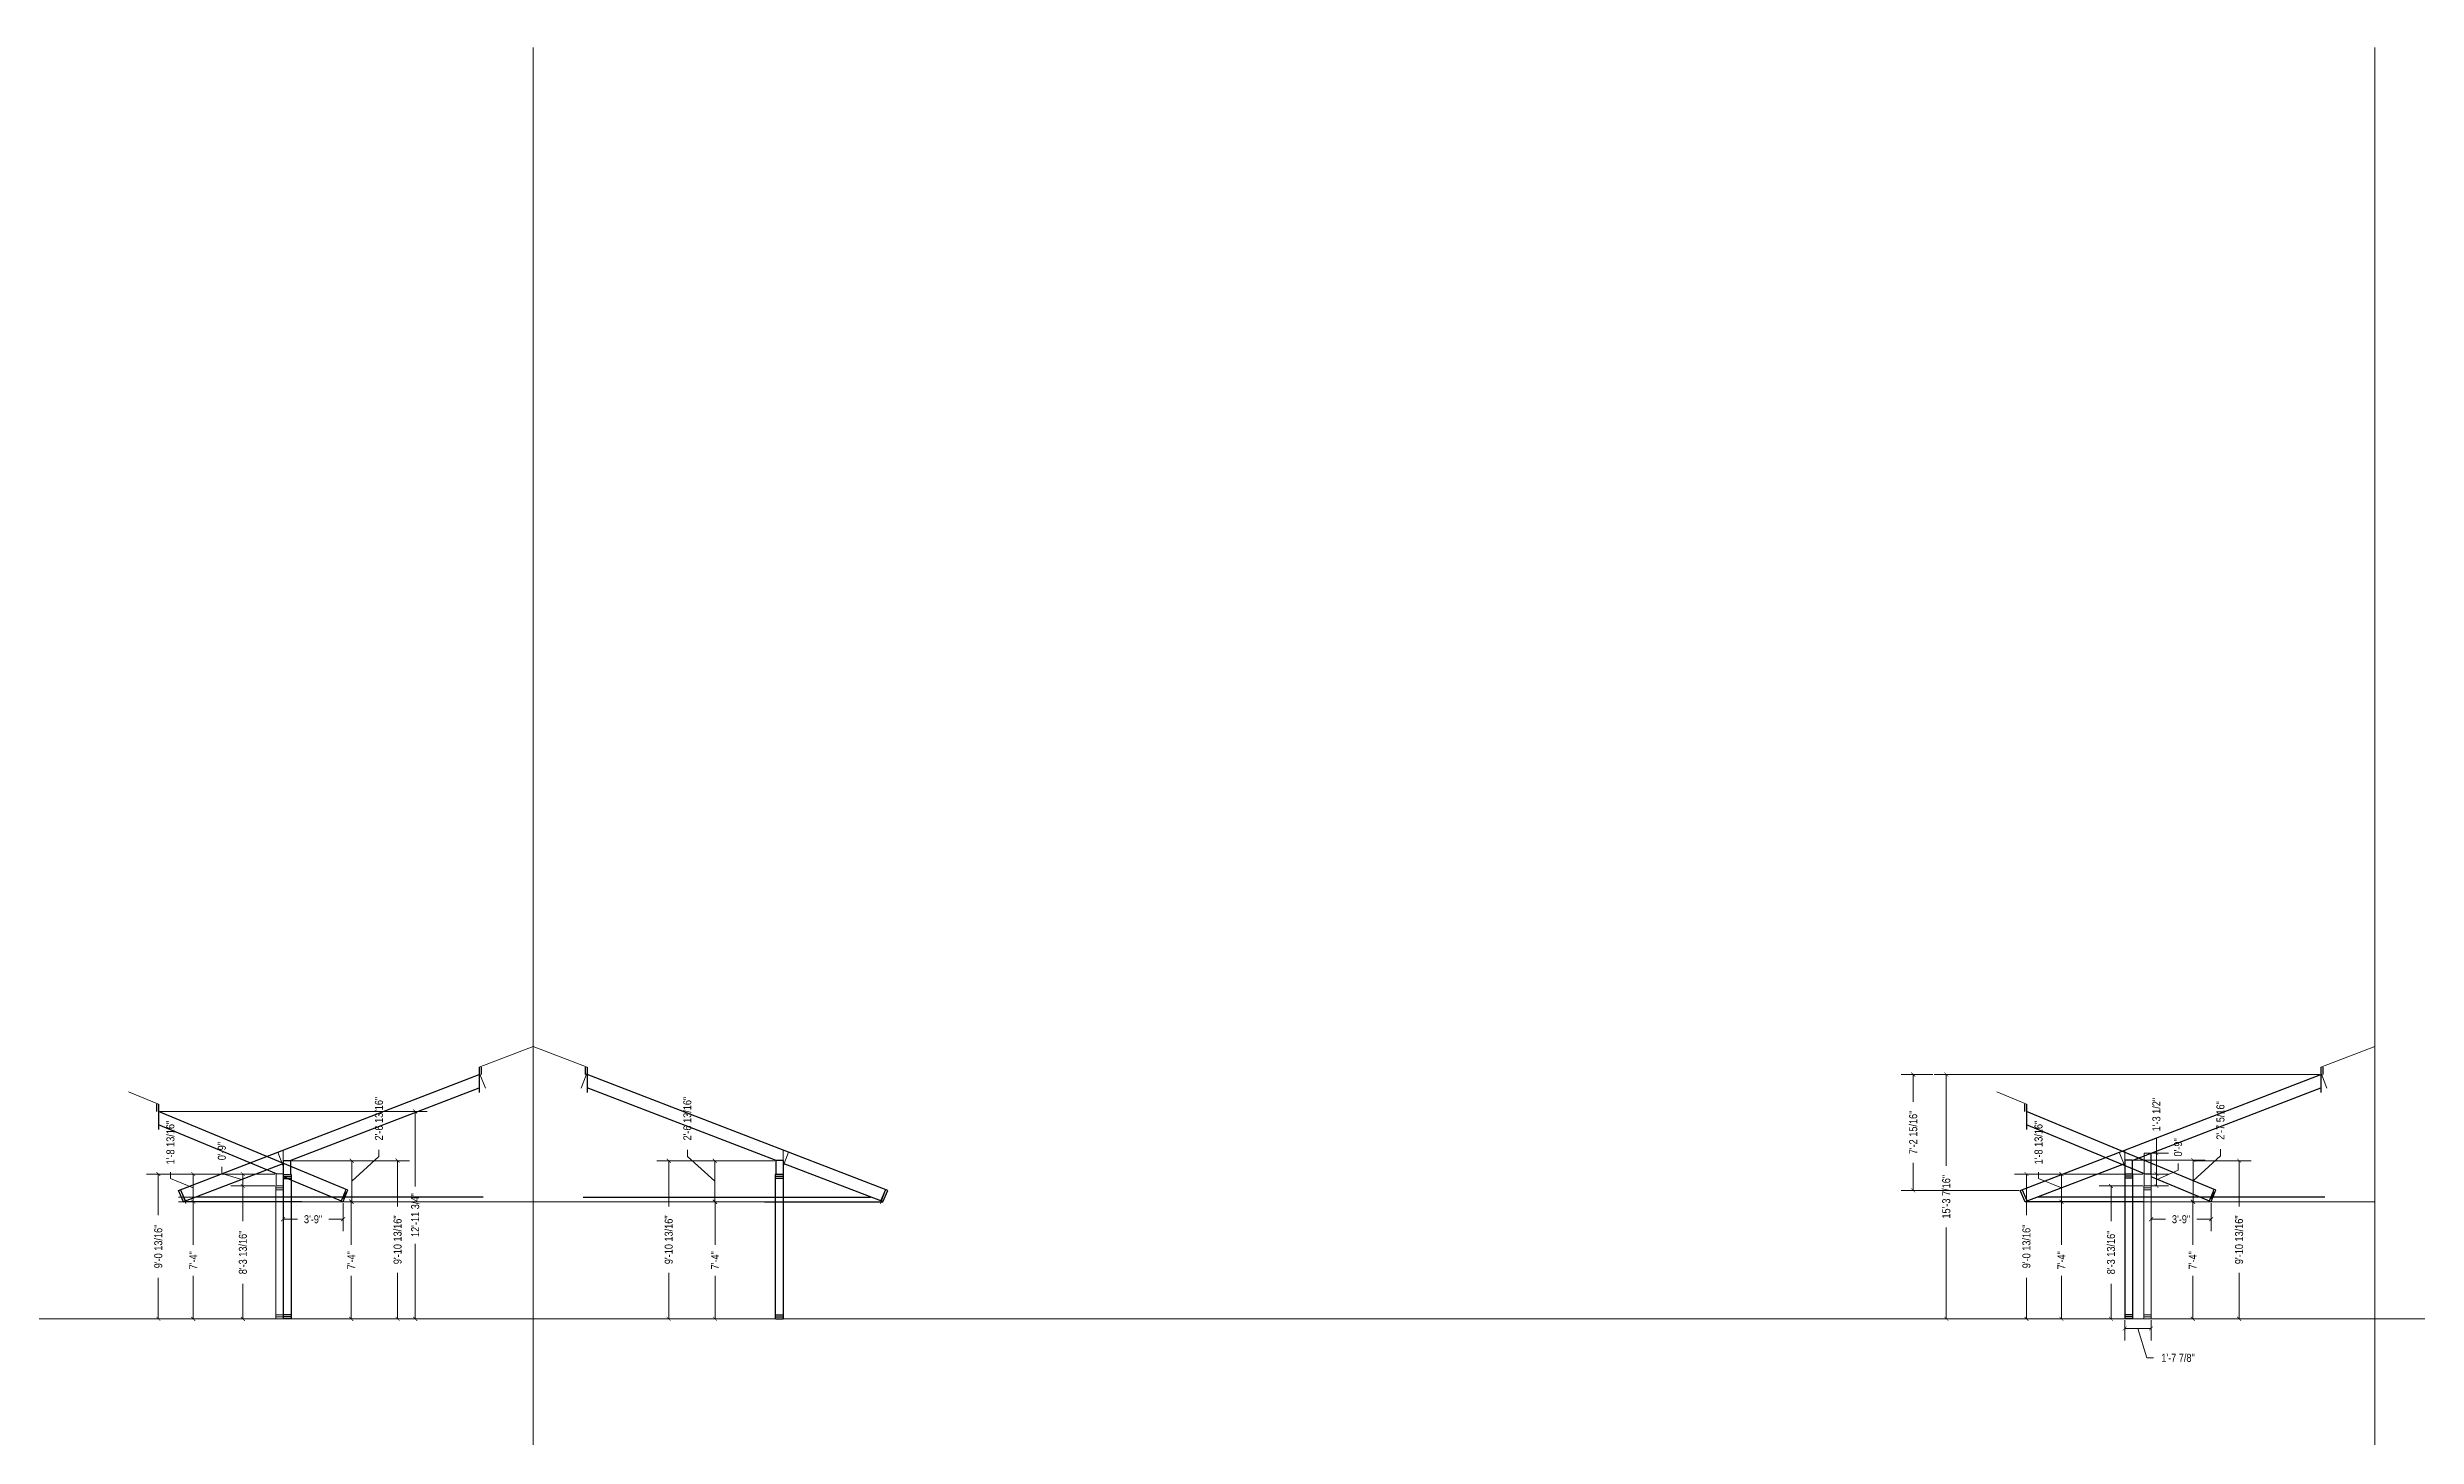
# Model space of a CAD drawing. Header units: inches. Extents: x 20403 to 33128, y 11552 to 20076.
# Drawn here: x 29984 to 31763, y 17936 to 18980 of the extents above; entities that cross this region are included whole.
import ezdxf

# ---------------------------------------------------------------- set-up
doc = ezdxf.new("R2010")
doc.units = ezdxf.units.IN
doc.header["$MEASUREMENT"] = 0
doc.layers.get('0').update_dxf_attribs({"color": 8, "lineweight": 9})
doc.layers.add('DIMENSIONS', color=7, linetype='Continuous')
doc.layers.add('DIMENSIONS @ 1', color=7, linetype='Continuous')
for name, color, linetype, lineweight in [('SKYLIGHT', 4, 'Continuous', 20), ('WALL FRAMING', 7, 'Continuous', 30), ('WALL FRAMING @ 1', 7, 'Continuous', 30)]:
    doc.layers.add(name, color=color, linetype=linetype, lineweight=lineweight)
doc.styles.add('ARCHENTLTD', font='technical.ttf', dxfattribs={"height": 6})
doc.dimstyles.new('ARCHENTLTD', dxfattribs={"dimscale": 0.05, "dimtxt": 6, "dimasz": 3, "dimexe": 9, "dimexo": 1, "dimgap": 2.5, "dimtad": 0, "dimdec": 4, "dimzin": 1, "dimdsep": 46, "dimlunit": 4, "dimtxsty": 'ARCHENTLTD', "dimblk": 'ARCHTICK', "dimcen": 6, "dimclrd": 256, "dimclre": 256, "dimclrt": 256, "dimazin": 0, "dimtfac": 1, "dimtdec": 4, "dimtofl": 0, "dimtmove": 1, "dimatfit": 3, "dimldrblk": 'ARCHTICK', "dimfxl": 1, "dimfrac": 2, "dimtolj": 1, "dimtzin": 0, "dimlwd": 9, "dimlwe": 9, "dimarcsym": 0})

# ---------------------------------------------------------------- blocks, each defined once
blk = doc.blocks.new('_ArchTick')
at = {"color": 0, "linetype": 'ByBlock', "const_width": 0.15}
blk.add_lwpolyline([(-0.5, -0.5), (0.5, 0.5)], dxfattribs=at)
blk = doc.blocks.new('*D282')
at = {"layer": 'DIMENSIONS', "lineweight": 9}
for p, q in [((30232.7, 18146.7), (30232.7, 18151.7)), ((30167.3, 18143.5), (30221.2, 18143.5)), ((30212.2, 18128.1), (30232.7, 18146.7)), ((30212.2, 18143.5), (30212.2, 18112.7)), ((30181.5, 18112.7), (30221.2, 18112.7))]:
    blk.add_line(p, q, dxfattribs=at)
at = {"layer": 'DIMENSIONS', "lineweight": 9, "xscale": 3, "yscale": 3, "zscale": 3}
for p, rotation in [((30212.2, 18143.5), 90), ((30212.2, 18112.7), 270)]:
    blk.add_blockref('_ArchTick', p, dxfattribs=dict(at, rotation=rotation))
at = {"layer": 'DIMENSIONS', "lineweight": 9, "insert": (30232.7, 18175.1), "char_height": 6, "attachment_point": 5, "rotation": 90, "style": 'ARCHENTLTD'}
blk.add_mtext('\\A1;2\'-6 13/16"', dxfattribs=at)
blk = doc.blocks.new('*D283')
at = {"layer": 'DIMENSIONS', "lineweight": 9}
for p, q in [((30212.9, 18143.5), (30255.7, 18143.5)), ((30246.7, 18143.5), (30246.7, 18109)), ((30246.7, 18024.7), (30246.7, 18059.2)), ((30212.9, 18024.7), (30255.7, 18024.7))]:
    blk.add_line(p, q, dxfattribs=at)
at = {"layer": 'DIMENSIONS', "lineweight": 9, "xscale": 3, "yscale": 3, "zscale": 3}
for p, rotation in [((30246.7, 18143.5), 90), ((30246.7, 18024.7), 270)]:
    blk.add_blockref('_ArchTick', p, dxfattribs=dict(at, rotation=rotation))
at = {"layer": 'DIMENSIONS', "lineweight": 9, "insert": (30246.7, 18084.1), "char_height": 6, "attachment_point": 5, "rotation": 90, "style": 'ARCHENTLTD'}
blk.add_mtext('\\A1;9\'-10 13/16"', dxfattribs=at)
blk = doc.blocks.new('*D284')
at = {"layer": 'DIMENSIONS', "lineweight": 9}
for p, q in [((30210.9, 18112.7), (30202.9, 18112.7)), ((30211.9, 18112.7), (30211.9, 18080.3)), ((30211.9, 18024.7), (30211.9, 18057.1)), ((30181.8, 18024.7), (30220.9, 18024.7))]:
    blk.add_line(p, q, dxfattribs=at)
at = {"layer": 'DIMENSIONS', "lineweight": 9, "xscale": 3, "yscale": 3, "zscale": 3}
for p, rotation in [((30211.9, 18112.7), 90), ((30211.9, 18024.7), 270)]:
    blk.add_blockref('_ArchTick', p, dxfattribs=dict(at, rotation=rotation))
at = {"layer": 'DIMENSIONS', "lineweight": 9, "insert": (30211.9, 18068.7), "char_height": 6, "attachment_point": 5, "rotation": 90, "style": 'ARCHENTLTD'}
blk.add_mtext('\\A1;7\'-4"', dxfattribs=at)
blk = doc.blocks.new('*D285')
at = {"layer": 'DIMENSIONS', "lineweight": 9}
for p, q in [((30464.3, 18146.7), (30464.3, 18151.7)), ((30484.8, 18128.1), (30464.3, 18146.7)), ((30529.7, 18143.5), (30475.8, 18143.5)), ((30484.8, 18143.5), (30484.8, 18112.7)), ((30515.5, 18112.7), (30475.8, 18112.7))]:
    blk.add_line(p, q, dxfattribs=at)
at = {"layer": 'DIMENSIONS', "lineweight": 9, "xscale": 3, "yscale": 3, "zscale": 3}
for p, rotation in [((30484.8, 18143.5), 90), ((30484.8, 18112.7), 270)]:
    blk.add_blockref('_ArchTick', p, dxfattribs=dict(at, rotation=rotation))
at = {"layer": 'DIMENSIONS', "lineweight": 9, "insert": (30464.3, 18175.1), "char_height": 6, "attachment_point": 5, "rotation": 90, "style": 'ARCHENTLTD'}
blk.add_mtext('\\A1;2\'-6 13/16"', dxfattribs=at)
blk = doc.blocks.new('*D286')
at = {"layer": 'DIMENSIONS', "lineweight": 9}
for p, q in [((30484.1, 18143.5), (30441.3, 18143.5)), ((30450.3, 18143.5), (30450.3, 18109)), ((30450.3, 18024.7), (30450.3, 18059.2)), ((30484.1, 18024.7), (30441.3, 18024.7))]:
    blk.add_line(p, q, dxfattribs=at)
at = {"layer": 'DIMENSIONS', "lineweight": 9, "xscale": 3, "yscale": 3, "zscale": 3}
for p, rotation in [((30450.3, 18143.5), 90), ((30450.3, 18024.7), 270)]:
    blk.add_blockref('_ArchTick', p, dxfattribs=dict(at, rotation=rotation))
at = {"layer": 'DIMENSIONS', "lineweight": 9, "insert": (30450.3, 18084.1), "char_height": 6, "attachment_point": 5, "rotation": 90, "style": 'ARCHENTLTD'}
blk.add_mtext('\\A1;9\'-10 13/16"', dxfattribs=at)
blk = doc.blocks.new('*D287')
at = {"layer": 'DIMENSIONS', "lineweight": 9}
for p, q in [((30484.1, 18112.7), (30476.1, 18112.7)), ((30485.1, 18112.7), (30485.1, 18080.3)), ((30485.1, 18024.7), (30485.1, 18057.1)), ((30515.2, 18024.7), (30476.1, 18024.7))]:
    blk.add_line(p, q, dxfattribs=at)
at = {"layer": 'DIMENSIONS', "lineweight": 9, "xscale": 3, "yscale": 3, "zscale": 3}
for p, rotation in [((30485.1, 18112.7), 90), ((30485.1, 18024.7), 270)]:
    blk.add_blockref('_ArchTick', p, dxfattribs=dict(at, rotation=rotation))
at = {"layer": 'DIMENSIONS', "lineweight": 9, "insert": (30485.1, 18068.7), "char_height": 6, "attachment_point": 5, "rotation": 90, "style": 'ARCHENTLTD'}
blk.add_mtext('\\A1;7\'-4"', dxfattribs=at)
blk = doc.blocks.new('*D288')
at = {"layer": 'DIMENSIONS', "lineweight": 9}
for p, q in [((30076.1, 18130), (30076.1, 18135)), ((30154.6, 18133.5), (30084.2, 18133.5)), ((30093.2, 18133.5), (30093.2, 18112.7)), ((30093.2, 18123.1), (30076.1, 18130)), ((30159.7, 18112.7), (30084.2, 18112.7))]:
    blk.add_line(p, q, dxfattribs=at)
at = {"layer": 'DIMENSIONS', "lineweight": 9, "xscale": 3, "yscale": 3, "zscale": 3}
for p, rotation in [((30093.2, 18133.5), 90), ((30093.2, 18112.7), 270)]:
    blk.add_blockref('_ArchTick', p, dxfattribs=dict(at, rotation=rotation))
at = {"layer": 'DIMENSIONS', "lineweight": 9, "insert": (30076.1, 18157.1), "char_height": 6, "attachment_point": 5, "rotation": 90, "style": 'ARCHENTLTD'}
blk.add_mtext('\\A1;1\'-8 13/16"', dxfattribs=at)
blk = doc.blocks.new('*D289')
at = {"layer": 'DIMENSIONS', "lineweight": 9}
for p, q in [((30068.2, 18180.4), (30268.9, 18180.4)), ((30259.9, 18180.4), (30259.9, 18124.2)), ((30259.9, 18024.7), (30259.9, 18081)), ((30161.7, 18024.7), (30268.9, 18024.7))]:
    blk.add_line(p, q, dxfattribs=at)
at = {"layer": 'DIMENSIONS', "lineweight": 9, "xscale": 3, "yscale": 3, "zscale": 3}
for p, rotation in [((30259.9, 18180.4), 90), ((30259.9, 18024.7), 270)]:
    blk.add_blockref('_ArchTick', p, dxfattribs=dict(at, rotation=rotation))
at = {"layer": 'DIMENSIONS', "lineweight": 9, "insert": (30259.9, 18102.6), "char_height": 6, "attachment_point": 5, "rotation": 90, "style": 'ARCHENTLTD'}
blk.add_mtext('\\A1;12\'-11 3/4"', dxfattribs=at)
blk = doc.blocks.new('*D290')
at = {"layer": 'DIMENSIONS', "lineweight": 9}
for p, q in [((30160.7, 18111.7), (30160.7, 18090.5)), ((30160.7, 18099.5), (30171.4, 18099.5)), ((30205.7, 18099.5), (30195, 18099.5)), ((30205.7, 18111.7), (30205.7, 18090.5))]:
    blk.add_line(p, q, dxfattribs=at)
at = {"layer": 'DIMENSIONS', "lineweight": 9, "xscale": 3, "yscale": 3, "zscale": 3, "rotation": 180}
blk.add_blockref('_ArchTick', (30160.7, 18099.5), dxfattribs=at)
at = {"layer": 'DIMENSIONS', "lineweight": 9, "xscale": 3, "yscale": 3, "zscale": 3}
blk.add_blockref('_ArchTick', (30205.7, 18099.5), dxfattribs=at)
at = {"layer": 'DIMENSIONS', "lineweight": 9, "insert": (30183.2, 18099.5), "char_height": 6, "attachment_point": 5, "style": 'ARCHENTLTD'}
blk.add_mtext('\\A1;3\'-9"', dxfattribs=at)
blk = doc.blocks.new('*D291')
at = {"layer": 'DIMENSIONS', "lineweight": 9}
for p, q in [((30154.6, 18133.5), (30058, 18133.5)), ((30067, 18133.5), (30067, 18102.6)), ((30067, 18024.7), (30067, 18055.6)), ((30180.3, 18024.7), (30058, 18024.7))]:
    blk.add_line(p, q, dxfattribs=at)
at = {"layer": 'DIMENSIONS', "lineweight": 9, "xscale": 3, "yscale": 3, "zscale": 3}
for p, rotation in [((30067, 18133.5), 90), ((30067, 18024.7), 270)]:
    blk.add_blockref('_ArchTick', p, dxfattribs=dict(at, rotation=rotation))
at = {"layer": 'DIMENSIONS', "lineweight": 9, "insert": (30067, 18079.1), "char_height": 6, "attachment_point": 5, "rotation": 90, "style": 'ARCHENTLTD'}
blk.add_mtext('\\A1;9\'-0 13/16"', dxfattribs=at)
blk = doc.blocks.new('*D292')
at = {"layer": 'DIMENSIONS', "lineweight": 9}
for p, q in [((30092.2, 18112.7), (30084.2, 18112.7)), ((30093.2, 18112.7), (30093.2, 18080.3)), ((30093.2, 18024.7), (30093.2, 18057.1)), ((30154.2, 18024.7), (30084.2, 18024.7))]:
    blk.add_line(p, q, dxfattribs=at)
at = {"layer": 'DIMENSIONS', "lineweight": 9, "xscale": 3, "yscale": 3, "zscale": 3}
for p, rotation in [((30093.2, 18112.7), 90), ((30093.2, 18024.7), 270)]:
    blk.add_blockref('_ArchTick', p, dxfattribs=dict(at, rotation=rotation))
at = {"layer": 'DIMENSIONS', "lineweight": 9, "insert": (30093.2, 18068.7), "char_height": 6, "attachment_point": 5, "rotation": 90, "style": 'ARCHENTLTD'}
blk.add_mtext('\\A1;7\'-4"', dxfattribs=at)
blk = doc.blocks.new('*D293')
at = {"layer": 'WALL FRAMING', "lineweight": 9}
for p, q in [((30114.7, 18133.8), (30114.7, 18138.8)), ((30130.5, 18129), (30114.7, 18133.8)), ((30154.6, 18133.5), (30121.5, 18133.5)), ((30130.5, 18133.5), (30130.5, 18124.5)), ((30154.6, 18124.5), (30121.5, 18124.5))]:
    blk.add_line(p, q, dxfattribs=at)
at = {"layer": 'WALL FRAMING', "lineweight": 9, "xscale": 3, "yscale": 3, "zscale": 3}
for p, rotation in [((30130.5, 18133.5), 90), ((30130.5, 18124.5), 270)]:
    blk.add_blockref('_ArchTick', p, dxfattribs=dict(at, rotation=rotation))
at = {"layer": 'WALL FRAMING', "lineweight": 9, "insert": (30114.7, 18150.7), "char_height": 6, "attachment_point": 5, "rotation": 90, "style": 'ARCHENTLTD'}
blk.add_mtext('\\A1;0\'-9"', dxfattribs=at)
blk = doc.blocks.new('*D294')
at = {"layer": 'WALL FRAMING', "lineweight": 9}
for p, q in [((30154.6, 18124.5), (30121.5, 18124.5)), ((30130.5, 18124.5), (30130.5, 18098.1)), ((30130.5, 18024.7), (30130.5, 18051.1)), ((30203, 18024.7), (30121.5, 18024.7))]:
    blk.add_line(p, q, dxfattribs=at)
at = {"layer": 'WALL FRAMING', "lineweight": 9, "xscale": 3, "yscale": 3, "zscale": 3}
for p, rotation in [((30130.5, 18124.5), 90), ((30130.5, 18024.7), 270)]:
    blk.add_blockref('_ArchTick', p, dxfattribs=dict(at, rotation=rotation))
at = {"layer": 'WALL FRAMING', "lineweight": 9, "insert": (30130.5, 18074.6), "char_height": 6, "attachment_point": 5, "rotation": 90, "style": 'ARCHENTLTD'}
blk.add_mtext('\\A1;8\'-3 13/16"', dxfattribs=at)
blk = doc.blocks.new('*D295')
at = {"layer": 'DIMENSIONS', "lineweight": 9}
for p, q in [((31615.6, 18147.2), (31615.6, 18152.2)), ((31550.2, 18144), (31604.1, 18144)), ((31595.1, 18128.4), (31615.6, 18147.2)), ((31595.1, 18144), (31595.1, 18112.7)), ((31564.5, 18112.7), (31604.1, 18112.7))]:
    blk.add_line(p, q, dxfattribs=at)
at = {"layer": 'DIMENSIONS', "lineweight": 9, "xscale": 3, "yscale": 3, "zscale": 3}
for p, rotation in [((31595.1, 18144), 90), ((31595.1, 18112.7), 270)]:
    blk.add_blockref('_ArchTick', p, dxfattribs=dict(at, rotation=rotation))
at = {"layer": 'DIMENSIONS', "lineweight": 9, "insert": (31615.6, 18173.7), "char_height": 6, "attachment_point": 5, "rotation": 90, "style": 'ARCHENTLTD'}
blk.add_mtext('\\A1;2\'-7 5/16"', dxfattribs=at)
blk = doc.blocks.new('*D296')
at = {"layer": 'DIMENSIONS', "lineweight": 9}
for p, q in [((31689.9, 18208.2), (31400.7, 18208.2)), ((31409.7, 18208.2), (31409.7, 18139.6)), ((31409.7, 18024.7), (31409.7, 18093.2)), ((31557, 18024.7), (31400.7, 18024.7))]:
    blk.add_line(p, q, dxfattribs=at)
at = {"layer": 'DIMENSIONS', "lineweight": 9, "xscale": 3, "yscale": 3, "zscale": 3}
for p, rotation in [((31409.7, 18208.2), 90), ((31409.7, 18024.7), 270)]:
    blk.add_blockref('_ArchTick', p, dxfattribs=dict(at, rotation=rotation))
at = {"layer": 'DIMENSIONS', "lineweight": 9, "insert": (31409.7, 18116.4), "char_height": 6, "attachment_point": 5, "rotation": 90, "style": 'ARCHENTLTD'}
blk.add_mtext('\\A1;15\'-3 7/16"', dxfattribs=at)
blk = doc.blocks.new('*D297')
at = {"layer": 'DIMENSIONS', "lineweight": 9}
for p, q in [((31595.8, 18143.5), (31638.6, 18143.5)), ((31629.6, 18143.5), (31629.6, 18109)), ((31629.6, 18024.7), (31629.6, 18059.2)), ((31595.8, 18024.7), (31638.6, 18024.7))]:
    blk.add_line(p, q, dxfattribs=at)
at = {"layer": 'DIMENSIONS', "lineweight": 9, "xscale": 3, "yscale": 3, "zscale": 3}
for p, rotation in [((31629.6, 18143.5), 90), ((31629.6, 18024.7), 270)]:
    blk.add_blockref('_ArchTick', p, dxfattribs=dict(at, rotation=rotation))
at = {"layer": 'DIMENSIONS', "lineweight": 9, "insert": (31629.6, 18084.1), "char_height": 6, "attachment_point": 5, "rotation": 90, "style": 'ARCHENTLTD'}
blk.add_mtext('\\A1;9\'-10 13/16"', dxfattribs=at)
blk = doc.blocks.new('*D298')
at = {"layer": 'DIMENSIONS', "lineweight": 9}
for p, q in [((31593.8, 18112.7), (31585.8, 18112.7)), ((31594.8, 18112.7), (31594.8, 18080.3)), ((31594.8, 18024.7), (31594.8, 18057.1)), ((31564.8, 18024.7), (31603.8, 18024.7))]:
    blk.add_line(p, q, dxfattribs=at)
at = {"layer": 'DIMENSIONS', "lineweight": 9, "xscale": 3, "yscale": 3, "zscale": 3}
for p, rotation in [((31594.8, 18112.7), 90), ((31594.8, 18024.7), 270)]:
    blk.add_blockref('_ArchTick', p, dxfattribs=dict(at, rotation=rotation))
at = {"layer": 'DIMENSIONS', "lineweight": 9, "insert": (31594.8, 18068.7), "char_height": 6, "attachment_point": 5, "rotation": 90, "style": 'ARCHENTLTD'}
blk.add_mtext('\\A1;7\'-4"', dxfattribs=at)
blk = doc.blocks.new('*D299')
at = {"layer": 'DIMENSIONS', "lineweight": 9}
for p, q in [((31399.7, 18208.2), (31375.9, 18208.2)), ((31384.9, 18208.2), (31384.9, 18187.6)), ((31384.9, 18121.2), (31384.9, 18141.8)), ((31464.1, 18121.2), (31375.9, 18121.2))]:
    blk.add_line(p, q, dxfattribs=at)
at = {"layer": 'DIMENSIONS', "lineweight": 9, "xscale": 3, "yscale": 3, "zscale": 3}
for p, rotation in [((31384.9, 18208.2), 90), ((31384.9, 18121.2), 270)]:
    blk.add_blockref('_ArchTick', p, dxfattribs=dict(at, rotation=rotation))
at = {"layer": 'DIMENSIONS', "lineweight": 9, "insert": (31384.9, 18164.7), "char_height": 6, "attachment_point": 5, "rotation": 90, "style": 'ARCHENTLTD'}
blk.add_mtext('\\A1;7\'-2 15/16"', dxfattribs=at)
blk = doc.blocks.new('*D300')
at = {"layer": 'DIMENSIONS', "lineweight": 9}
for p, q in [((31479, 18130), (31479, 18135)), ((31557.4, 18133.5), (31487.1, 18133.5)), ((31496.1, 18133.5), (31496.1, 18112.7)), ((31496.1, 18123.1), (31479, 18130)), ((31562.5, 18112.7), (31487.1, 18112.7))]:
    blk.add_line(p, q, dxfattribs=at)
at = {"layer": 'DIMENSIONS', "lineweight": 9, "xscale": 3, "yscale": 3, "zscale": 3}
for p, rotation in [((31496.1, 18133.5), 90), ((31496.1, 18112.7), 270)]:
    blk.add_blockref('_ArchTick', p, dxfattribs=dict(at, rotation=rotation))
at = {"layer": 'DIMENSIONS', "lineweight": 9, "insert": (31479, 18157.1), "char_height": 6, "attachment_point": 5, "rotation": 90, "style": 'ARCHENTLTD'}
blk.add_mtext('\\A1;1\'-8 13/16"', dxfattribs=at)
blk = doc.blocks.new('*D301')
at = {"layer": 'DIMENSIONS', "lineweight": 9}
for p, q in [((31563.5, 18111.7), (31563.5, 18090.5)), ((31563.5, 18099.5), (31574.3, 18099.5)), ((31608.5, 18099.5), (31597.8, 18099.5)), ((31608.5, 18111.7), (31608.5, 18090.5))]:
    blk.add_line(p, q, dxfattribs=at)
at = {"layer": 'DIMENSIONS', "lineweight": 9, "xscale": 3, "yscale": 3, "zscale": 3, "rotation": 180}
blk.add_blockref('_ArchTick', (31563.5, 18099.5), dxfattribs=at)
at = {"layer": 'DIMENSIONS', "lineweight": 9, "xscale": 3, "yscale": 3, "zscale": 3}
blk.add_blockref('_ArchTick', (31608.5, 18099.5), dxfattribs=at)
at = {"layer": 'DIMENSIONS', "lineweight": 9, "insert": (31586, 18099.5), "char_height": 6, "attachment_point": 5, "style": 'ARCHENTLTD'}
blk.add_mtext('\\A1;3\'-9"', dxfattribs=at)
blk = doc.blocks.new('*D302')
at = {"layer": 'DIMENSIONS', "lineweight": 9}
for p, q in [((31557.4, 18133.5), (31460.9, 18133.5)), ((31469.9, 18133.5), (31469.9, 18102.6)), ((31469.9, 18024.7), (31469.9, 18055.6)), ((31583.2, 18024.7), (31460.9, 18024.7))]:
    blk.add_line(p, q, dxfattribs=at)
at = {"layer": 'DIMENSIONS', "lineweight": 9, "xscale": 3, "yscale": 3, "zscale": 3}
for p, rotation in [((31469.9, 18133.5), 90), ((31469.9, 18024.7), 270)]:
    blk.add_blockref('_ArchTick', p, dxfattribs=dict(at, rotation=rotation))
at = {"layer": 'DIMENSIONS', "lineweight": 9, "insert": (31469.9, 18079.1), "char_height": 6, "attachment_point": 5, "rotation": 90, "style": 'ARCHENTLTD'}
blk.add_mtext('\\A1;9\'-0 13/16"', dxfattribs=at)
blk = doc.blocks.new('*D303')
at = {"layer": 'DIMENSIONS', "lineweight": 9}
for p, q in [((31495.1, 18112.7), (31487.1, 18112.7)), ((31496.1, 18112.7), (31496.1, 18080.3)), ((31496.1, 18024.7), (31496.1, 18057.1)), ((31557, 18024.7), (31487.1, 18024.7))]:
    blk.add_line(p, q, dxfattribs=at)
at = {"layer": 'DIMENSIONS', "lineweight": 9, "xscale": 3, "yscale": 3, "zscale": 3}
for p, rotation in [((31496.1, 18112.7), 90), ((31496.1, 18024.7), 270)]:
    blk.add_blockref('_ArchTick', p, dxfattribs=dict(at, rotation=rotation))
at = {"layer": 'DIMENSIONS', "lineweight": 9, "insert": (31496.1, 18068.7), "char_height": 6, "attachment_point": 5, "rotation": 90, "style": 'ARCHENTLTD'}
blk.add_mtext('\\A1;7\'-4"', dxfattribs=at)
blk = doc.blocks.new('*D304')
at = {"layer": 'WALL FRAMING', "lineweight": 9}
for p, q in [((31559.4, 18133.5), (31576.5, 18133.5)), ((31567.5, 18129), (31583.8, 18136.5)), ((31567.5, 18133.5), (31567.5, 18124.5)), ((31583.8, 18136.5), (31583.8, 18141.5)), ((31559.4, 18124.5), (31576.5, 18124.5))]:
    blk.add_line(p, q, dxfattribs=at)
at = {"layer": 'WALL FRAMING', "lineweight": 9, "xscale": 3, "yscale": 3, "zscale": 3}
for p, rotation in [((31567.5, 18133.5), 90), ((31567.5, 18124.5), 270)]:
    blk.add_blockref('_ArchTick', p, dxfattribs=dict(at, rotation=rotation))
at = {"layer": 'WALL FRAMING', "lineweight": 9, "insert": (31583.8, 18153.5), "char_height": 6, "attachment_point": 5, "rotation": 90, "style": 'ARCHENTLTD'}
blk.add_mtext('\\A1;0\'-9"', dxfattribs=at)
blk = doc.blocks.new('*D305')
at = {"layer": 'WALL FRAMING', "lineweight": 9}
for p, q in [((31557.4, 18124.5), (31524.4, 18124.5)), ((31533.4, 18124.5), (31533.4, 18098.1)), ((31533.4, 18024.7), (31533.4, 18051.1)), ((31605.8, 18024.7), (31524.4, 18024.7))]:
    blk.add_line(p, q, dxfattribs=at)
at = {"layer": 'WALL FRAMING', "lineweight": 9, "xscale": 3, "yscale": 3, "zscale": 3}
for p, rotation in [((31533.4, 18124.5), 90), ((31533.4, 18024.7), 270)]:
    blk.add_blockref('_ArchTick', p, dxfattribs=dict(at, rotation=rotation))
at = {"layer": 'WALL FRAMING', "lineweight": 9, "insert": (31533.4, 18074.6), "char_height": 6, "attachment_point": 5, "rotation": 90, "style": 'ARCHENTLTD'}
blk.add_mtext('\\A1;8\'-3 13/16"', dxfattribs=at)
blk = doc.blocks.new('*D309')
at = {"layer": 'DIMENSIONS', "lineweight": 9}
for p, q in [((31543.7, 18023.7), (31543.7, 18008.5)), ((31563.5, 18023.7), (31563.5, 18008.5)), ((31543.7, 18017.5), (31563.5, 18017.5)), ((31553.6, 18017.5), (31560.2, 17995.4)), ((31560.2, 17995.4), (31565.2, 17995.4))]:
    blk.add_line(p, q, dxfattribs=at)
at = {"layer": 'DIMENSIONS', "lineweight": 9, "xscale": 3, "yscale": 3, "zscale": 3, "rotation": 180}
blk.add_blockref('_ArchTick', (31543.7, 18017.5), dxfattribs=at)
at = {"layer": 'DIMENSIONS', "lineweight": 9, "xscale": 3, "yscale": 3, "zscale": 3}
blk.add_blockref('_ArchTick', (31563.5, 18017.5), dxfattribs=at)
at = {"layer": 'DIMENSIONS', "lineweight": 9, "insert": (31583.7, 17995.4), "char_height": 6, "attachment_point": 5, "style": 'ARCHENTLTD'}
blk.add_mtext('\\A1;1\'-7 7/8"', dxfattribs=at)
blk = doc.blocks.new('*D311')
at = {"layer": 'DIMENSIONS', "lineweight": 9}
for p, q in [((31564.5, 18149.1), (31576.5, 18149.1)), ((31567.5, 18160.9), (31567.5, 18149.1)), ((31567.5, 18133.5), (31567.5, 18149.1)), ((31564.5, 18133.5), (31576.5, 18133.5))]:
    blk.add_line(p, q, dxfattribs=at)
at = {"layer": 'DIMENSIONS', "lineweight": 9, "xscale": 3, "yscale": 3, "zscale": 3}
for p, rotation in [((31567.5, 18149.1), 90), ((31567.5, 18133.5), 270)]:
    blk.add_blockref('_ArchTick', p, dxfattribs=dict(at, rotation=rotation))
at = {"layer": 'DIMENSIONS', "lineweight": 9, "insert": (31567.5, 18178.1), "char_height": 6, "attachment_point": 5, "rotation": 90, "style": 'ARCHENTLTD'}
blk.add_mtext('\\A1;1\'-3 1/2"', dxfattribs=at)

msp = doc.modelspace()

# ---------------------------------------------------------------- linework, layer by layer
at = {"layer": 'DIMENSIONS', "color": 1, "lineweight": 9}
for p, q in [((30348.50086, 18979.63759), (30348.50086, 14806.13981)), ((31731.45108, 18979.63759), (31731.45108, 14806.13981)), ((30160.70582, 18139.4106), (30156.66314, 18149.90913)), ((30160.70582, 18143.54618), (30160.70582, 18151.46585)), ((30536.29591, 18143.54618), (30536.29591, 18151.46585)), ((30536.29591, 18139.4106), (30540.33859, 18149.90913)), ((31543.65603, 18139.4106), (31539.61335, 18149.90913)), ((31543.65603, 18143.54618), (31543.65603, 18151.46585)), ((31558.40603, 18133.54618), (31558.40603, 18149.07704)), ((31563.53103, 18149.07704), (31558.40603, 18149.07704)), ((31563.40603, 18133.54618), (31563.40603, 18149.07704)), ((31563.53103, 18133.54618), (31563.53103, 18149.07704))]:
    msp.add_line(p, q, dxfattribs=at)
at = {"layer": 'DIMENSIONS', "color": 6, "lineweight": 9}
for p, q in [((30083.65302, 18121.79506), (30087.6957, 18111.29653)), ((30613.34871, 18121.79506), (30609.30603, 18111.29653))]:
    msp.add_line(p, q, dxfattribs=at)
at = {"layer": 'SKYLIGHT', "lineweight": 9}
for p, q in [((30307.91116, 18213.65035), (30348.50086, 18229.27535)), ((30389.09057, 18213.65035), (30348.50086, 18229.27535)), ((31690.86137, 18213.65035), (31731.45108, 18229.27535)), ((30067.20582, 18185.94201), (30044.70582, 18195.31701)), ((31470.03103, 18185.94201), (31447.53103, 18195.31701)), ((24600.68564, 18024.71285), (33127.76654, 18024.71285))]:
    msp.add_line(p, q, dxfattribs=at)
at = {"layer": 'WALL FRAMING', "lineweight": 30}
for p, q in [((30082.16473, 18121.22196), (30307.91116, 18208.15035)), ((30307.91116, 18213.65035), (30307.91116, 18208.15035)), ((30307.91116, 18208.15035), (30307.91116, 18194.65035)), ((30309.41116, 18213.65035), (30309.41116, 18208.15035)), ((30387.59057, 18213.65035), (30387.59057, 18208.15035)), ((30389.09057, 18213.65035), (30389.09057, 18208.15035)), ((30614.837, 18121.22196), (30389.09057, 18208.15035)), ((30389.09057, 18208.15035), (30389.09057, 18194.65035)), ((31465.11495, 18121.22196), (31690.86137, 18208.15035)), ((31690.86137, 18213.65035), (31690.86137, 18208.15035)), ((31690.86137, 18208.15035), (31690.86137, 18194.65035)), ((31692.36137, 18213.65035), (31692.36137, 18208.15035)), ((30065.70582, 18185.94201), (30065.70582, 18180.44201)), ((30067.20582, 18185.94201), (30067.20582, 18166.94201)), ((30166.09258, 18143.54618), (30307.91116, 18198.15639)), ((30530.90914, 18143.54618), (30389.09057, 18198.15639)), ((31468.53103, 18185.94201), (31468.53103, 18180.44201)), ((31470.03103, 18185.94201), (31470.03103, 18166.94201)), ((31549.20329, 18143.60798), (31690.86137, 18198.15639)), ((30209.26351, 18121.25131), (30067.20582, 18180.44201)), ((30155.70582, 18133.54618), (30067.20582, 18170.42118)), ((31612.08873, 18121.25131), (31470.03103, 18180.44201)), ((31558.53103, 18133.54618), (31470.03103, 18170.42118)), ((30087.50905, 18113.28594), (30160.70582, 18141.47189)), ((30160.70582, 18143.54618), (30160.70582, 18024.71285)), ((30160.70582, 18143.54618), (30166.25308, 18143.54618)), ((30160.70582, 18133.04618), (30166.65897, 18133.04618)), ((30160.70582, 18131.54618), (30166.65897, 18131.54618)), ((30205.70582, 18112.71285), (30160.70582, 18131.46285)), ((30166.25308, 18143.54618), (30166.25308, 18133.04618)), ((30166.65897, 18133.04618), (30166.65897, 18024.58264)), ((30530.34275, 18133.04618), (30530.34275, 18024.58264)), ((30536.29591, 18133.04618), (30530.34275, 18133.04618)), ((30536.29591, 18131.54618), (30530.34275, 18131.54618)), ((30530.74865, 18143.54618), (30530.74865, 18133.04618)), ((30536.29591, 18143.54618), (30530.74865, 18143.54618)), ((30536.29591, 18143.54618), (30536.29591, 18024.71285)), ((30609.49268, 18113.28594), (30536.29591, 18141.47189)), ((31470.45926, 18113.28594), (31543.65603, 18141.47189)), ((31543.65603, 18144.04618), (31543.65603, 18024.71285)), ((31543.65603, 18144.04618), (31549.20329, 18144.04618)), ((31543.65603, 18133.54618), (31549.60919, 18133.54618)), ((31543.65603, 18132.04618), (31549.60919, 18132.04618)), ((31543.65603, 18130.54618), (31549.60919, 18130.54618)), ((31549.20329, 18144.04618), (31549.20329, 18133.54618)), ((31549.60919, 18133.54618), (31549.60919, 18024.71285)), ((31608.53103, 18112.71285), (31563.53103, 18131.46285)), ((30086.02076, 18112.71285), (30082.16473, 18121.22196)), ((30087.50905, 18113.28594), (30083.65302, 18121.79506)), ((30086.02076, 18112.71285), (30087.50905, 18113.28594)), ((30174.68836, 18112.71285), (30086.02076, 18112.71285)), ((30311.00086, 18116.21285), (30095.11063, 18116.21285)), ((30160.70582, 18130.04618), (30166.65897, 18130.04618)), ((30386.00086, 18116.21285), (30601.8911, 18116.21285)), ((30522.31336, 18112.71285), (30610.98097, 18112.71285)), ((30536.29591, 18130.04618), (30530.34275, 18130.04618)), ((30609.49268, 18113.28594), (30613.34871, 18121.79506)), ((30610.98097, 18112.71285), (30609.49268, 18113.28594)), ((30610.98097, 18112.71285), (30614.837, 18121.22196)), ((31468.97097, 18112.71285), (31465.11495, 18121.22196)), ((31470.45926, 18113.28594), (31466.60324, 18121.79506)), ((31468.97097, 18112.71285), (31470.45926, 18113.28594)), ((31557.63858, 18112.71285), (31468.97097, 18112.71285)), ((31693.95108, 18116.21285), (31478.06085, 18116.21285)), ((30166.65897, 18027.71285), (30160.70582, 18027.71285)), ((30166.65897, 18026.21285), (30160.70582, 18026.21285)), ((30166.20582, 18024.71285), (30160.70582, 18024.71285)), ((30530.34275, 18027.71285), (30536.29591, 18027.71285)), ((30530.34275, 18026.21285), (30536.29591, 18026.21285)), ((30530.79591, 18024.71285), (30536.29591, 18024.71285)), ((31549.60919, 18027.71285), (31543.65603, 18027.71285)), ((31549.60919, 18026.21285), (31543.65603, 18026.21285)), ((31549.60919, 18024.71285), (31543.65603, 18024.71285))]:
    msp.add_line(p, q, dxfattribs=at)
at = {"layer": 'WALL FRAMING', "color": 6, "lineweight": 30}
for p, q in [((30307.91116, 18208.15035), (30308.53248, 18208.3896)), ((30389.09057, 18208.15035), (30388.46925, 18208.3896)), ((31690.86137, 18208.15035), (31691.48269, 18208.3896))]:
    msp.add_line(p, q, dxfattribs=at)
at = {"layer": 'WALL FRAMING', "color": 6, "lineweight": 9}
for p, q in [((30308.53248, 18208.3896), (30312.57516, 18197.89107)), ((30388.46925, 18208.3896), (30384.42657, 18197.89107)), ((31691.48269, 18208.3896), (31695.52537, 18197.89107))]:
    msp.add_line(p, q, dxfattribs=at)
at = {"layer": 'WALL FRAMING', "lineweight": 9}
for p, q in [((30067.20582, 18185.94201), (30067.20582, 18180.44201)), ((31470.03103, 18185.94201), (31470.03103, 18180.44201)), ((30155.58082, 18133.54618), (30155.58082, 18124.54618)), ((30160.70582, 18133.54618), (30155.58082, 18133.54618)), ((30160.70582, 18133.54618), (30160.70582, 18024.71285)), ((31558.40603, 18133.54618), (31558.40603, 18124.54618)), ((31563.53103, 18133.54618), (31558.40603, 18133.54618)), ((31563.53103, 18133.54618), (31563.53103, 18024.71285)), ((30082.20582, 18116.21285), (30197.30582, 18116.21285)), ((30082.20582, 18112.71285), (30160.70582, 18112.71285)), ((30155.20582, 18124.54618), (30155.20582, 18024.71285)), ((30160.70582, 18124.54618), (30155.20582, 18124.54618)), ((30160.70582, 18123.04618), (30155.20582, 18123.04618)), ((30160.70582, 18121.54618), (30155.20582, 18121.54618)), ((30160.70582, 18124.54618), (30155.58082, 18124.54618)), ((30160.70582, 18112.71285), (30205.70582, 18112.71285)), ((30348.50086, 18112.71285), (30174.68836, 18112.71285)), ((30204.3212, 18113.28977), (30207.87889, 18121.82823)), ((30209.26351, 18121.25131), (30204.3212, 18113.28977)), ((30207.87889, 18121.82823), (30205.70582, 18112.71285)), ((30205.70582, 18112.71285), (30209.26351, 18121.25131)), ((30348.50086, 18112.71285), (30522.31336, 18112.71285)), ((31485.03103, 18116.21285), (31600.13103, 18116.21285)), ((31485.03103, 18112.71285), (31563.53103, 18112.71285)), ((31731.45108, 18112.71285), (31557.63858, 18112.71285)), ((31558.03103, 18124.54618), (31558.03103, 18024.71285)), ((31563.53103, 18124.54618), (31558.03103, 18124.54618)), ((31563.53103, 18123.04618), (31558.03103, 18123.04618)), ((31563.53103, 18121.54618), (31558.03103, 18121.54618)), ((31563.53103, 18124.54618), (31558.40603, 18124.54618)), ((31563.53103, 18112.71285), (31608.53103, 18112.71285)), ((31607.14642, 18113.28977), (31610.70411, 18121.82823)), ((31612.08873, 18121.25131), (31607.14642, 18113.28977)), ((31610.70411, 18121.82823), (31608.53103, 18112.71285)), ((31608.53103, 18112.71285), (31612.08873, 18121.25131)), ((30155.20582, 18027.71285), (30160.70582, 18027.71285)), ((30155.20582, 18026.21285), (30160.70582, 18026.21285)), ((30155.20582, 18024.71285), (30160.70582, 18024.71285)), ((31558.03103, 18027.71285), (31563.53103, 18027.71285)), ((31558.03103, 18026.21285), (31563.53103, 18026.21285)), ((31558.03103, 18024.71285), (31563.53103, 18024.71285))]:
    msp.add_line(p, q, dxfattribs=at)

# ---------------------------------------------------------------- dimensions: what is measured, and where the dimension line sits
at = {"layer": 'DIMENSIONS @ 1', "lineweight": 9}
for base, p1, p2, picture, middle in [((31384.89798, 18121.22196), (31400.70792, 18208.15035), (31465.11495, 18121.22196), '*D299', (31384.89798, 18164.68616)), ((31409.70792, 18024.71285), (31690.86137, 18208.15035), (31557.95108, 18024.71285), '*D296', (31409.70792, 18116.4316)), ((30259.91377, 18024.71285), (30067.20582, 18180.44201), (30160.70582, 18024.71285), '*D289', (30259.91377, 18102.57743)), ((30067.04553, 18024.71285), (30155.58082, 18133.54618), (30181.3422, 18024.71285), '*D291', (30067.04553, 18079.12951)), ((30246.69567, 18024.71285), (30211.86448, 18143.54618), (30211.86448, 18024.71285), '*D283', (30246.69567, 18084.12951)), ((30450.30606, 18024.71285), (30485.13725, 18143.54618), (30485.13725, 18024.71285), '*D286', (30450.30606, 18084.12951)), ((31469.87074, 18024.71285), (31558.40603, 18133.54618), (31584.16742, 18024.71285), '*D302', (31469.87074, 18079.12951)), ((31629.64589, 18024.71285), (31594.8147, 18143.54618), (31594.8147, 18024.71285), '*D297', (31629.64589, 18084.12951)), ((30093.23707, 18024.71285), (30093.23707, 18112.71285), (30155.20582, 18024.71285), '*D292', (30093.23707, 18068.71285)), ((30211.86448, 18024.71285), (30211.86448, 18112.71285), (30180.81336, 18024.71285), '*D284', (30211.86448, 18068.71285)), ((30485.13725, 18024.71285), (30485.13725, 18112.71285), (30516.18836, 18024.71285), '*D287', (30485.13725, 18068.71285)), ((31496.06228, 18024.71285), (31496.06228, 18112.71285), (31558.03103, 18024.71285), '*D303', (31496.06228, 18068.71285)), ((31594.8147, 18024.71285), (31594.8147, 18112.71285), (31563.76358, 18024.71285), '*D298', (31594.8147, 18068.71285))]:
    dim = msp.add_linear_dim(base=base, p1=p1, p2=p2, angle=90, dimstyle='ARCHENTLTD', override={"dimscale": 1, "dimtix": 0, "dimtofl": 0, "dimtmove": 1, "dimatfit": 3}, dxfattribs=at)
    dim.commit()
    dim.dimension.update_dxf_attribs({"geometry": picture, "text_midpoint": middle})
for base, p1, p2, picture, middle in [((30212.17698, 18112.71285), (30166.25308, 18143.54618), (30180.50086, 18112.71285), '*D282', (30232.65449, 18154.2011)), ((30484.82475, 18112.71285), (30530.74865, 18143.54618), (30516.50086, 18112.71285), '*D285', (30464.34723, 18154.2011)), ((31595.1272, 18112.71285), (31549.20329, 18144.04618), (31563.45108, 18112.71285), '*D295', (31615.60471, 18154.7011)), ((30093.23707, 18112.71285), (30155.58082, 18133.54618), (30160.70582, 18112.71285), '*D288', (30076.13354, 18137.53749)), ((31496.06228, 18112.71285), (31558.40603, 18133.54618), (31563.53103, 18112.71285), '*D300', (31478.95876, 18137.53749))]:
    dim = msp.add_linear_dim(base=base, p1=p1, p2=p2, angle=90, dimstyle='ARCHENTLTD', override={"dimscale": 1, "dimtix": 0, "dimtofl": 0, "dimtmove": 1, "dimatfit": 3}, dxfattribs=at)
    dim.commit()
    dim.dimension.update_dxf_attribs({"geometry": picture, "text_midpoint": middle, "dimtype": 128})
at = {"layer": 'DIMENSIONS @ 1', "color": 7, "lineweight": 9}
dim = msp.add_linear_dim(base=(31567.50917, 18149.07704), p1=(31563.53103, 18133.54618), p2=(31563.53103, 18149.07704), angle=90, dimstyle='ARCHENTLTD', override={"dimscale": 1, "dimtix": 0, "dimtofl": 0, "dimtmove": 1, "dimatfit": 3}, dxfattribs=at)
dim.commit()
dim.dimension.update_dxf_attribs({"geometry": '*D311', "text_midpoint": (31566.61525, 18178.13668), "dimtype": 128})
at = {"layer": 'DIMENSIONS @ 1', "lineweight": 9}
for base, p1, p2, picture, middle in [((30205.70582, 18099.51341), (30160.70582, 18112.71285), (30205.70582, 18112.71285), '*D290', (30183.20582, 18099.51341)), ((31608.53103, 18099.51341), (31563.53103, 18112.71285), (31608.53103, 18112.71285), '*D301', (31586.03103, 18099.51341))]:
    dim = msp.add_linear_dim(base=base, p1=p1, p2=p2, dimstyle='ARCHENTLTD', override={"dimscale": 1, "dimtix": 0, "dimtofl": 0, "dimtmove": 1, "dimatfit": 3}, dxfattribs=at)
    dim.commit()
    dim.dimension.update_dxf_attribs({"geometry": picture, "text_midpoint": middle})
at = {"layer": 'DIMENSIONS @ 1', "color": 7, "lineweight": 9}
dim = msp.add_linear_dim(base=(31563.53103, 18017.45798), p1=(31543.65603, 18024.71285), p2=(31563.53103, 18024.71285), dimstyle='ARCHENTLTD', override={"dimscale": 1, "dimtix": 0, "dimtofl": 0, "dimtmove": 1, "dimatfit": 3}, dxfattribs=at)
dim.commit()
dim.dimension.update_dxf_attribs({"geometry": '*D309', "text_midpoint": (31567.7115, 17995.39808)})
at = {"layer": 'WALL FRAMING @ 1', "lineweight": 9}
for base, p1, p2, picture, middle in [((30130.5292, 18124.54618), (30155.58082, 18133.54618), (30155.58082, 18124.54618), '*D293', (30114.71464, 18141.29055)), ((30130.5292, 18024.71285), (30155.58082, 18124.54618), (30203.95678, 18024.71285), '*D294', (30130.5292, 18074.62951)), ((31533.35442, 18024.71285), (31558.40603, 18124.54618), (31606.78199, 18024.71285), '*D305', (31533.35442, 18074.62951))]:
    dim = msp.add_linear_dim(base=base, p1=p1, p2=p2, angle=90, dimstyle='ARCHENTLTD', override={"dimscale": 1, "dimtix": 0, "dimtofl": 0, "dimtmove": 1, "dimatfit": 3}, dxfattribs=at)
    dim.commit()
    dim.dimension.update_dxf_attribs({"geometry": picture, "text_midpoint": middle})
dim = msp.add_linear_dim(base=(31567.53862, 18124.54618), p1=(31558.40603, 18133.54618), p2=(31558.40603, 18124.54618), angle=90, dimstyle='ARCHENTLTD', override={"dimscale": 1, "dimtix": 0, "dimtofl": 0, "dimtmove": 1, "dimatfit": 3}, dxfattribs=at)
dim.commit()
dim.dimension.update_dxf_attribs({"geometry": '*D304', "text_midpoint": (31583.81974, 18144.04618), "dimtype": 128})

doc.saveas('drawing.dxf')
